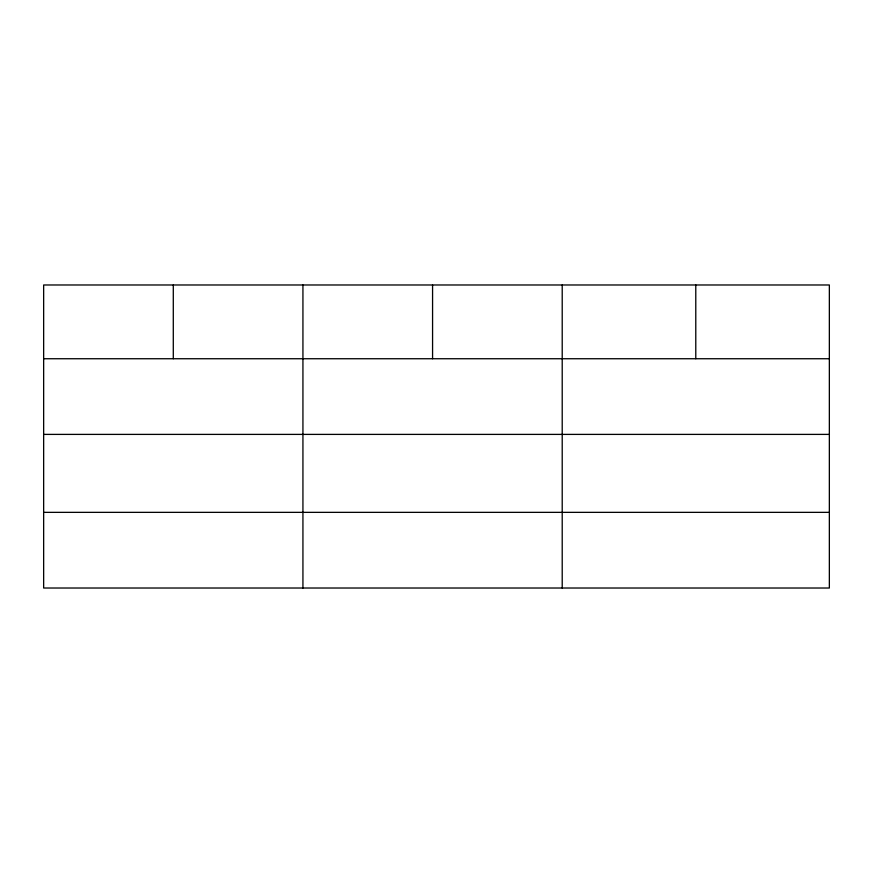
<?xml version="1.0" encoding="UTF-8"?>
<svg xmlns="http://www.w3.org/2000/svg" width="873" height="873" viewBox="0 0 873 873"><rect width="100%" height="100%" fill="white"/><g stroke="black" fill="none" stroke-linecap="round" stroke-linejoin="round"><path stroke-width="1.31" d="M829.35 434.394L829.35 284.98L43.65 284.98L43.65 588.02L829.35 588.02L829.35 434.394L43.65 434.394M43.65 358.738L829.35 358.738M43.65 512.353L829.35 512.353M695.781 284.98L695.781 358.738M562.212 284.98L562.212 588.02M432.572 284.98L432.572 358.738M302.931 284.98L302.931 588.02M173.291 284.98L173.291 358.738"/></g></svg>
